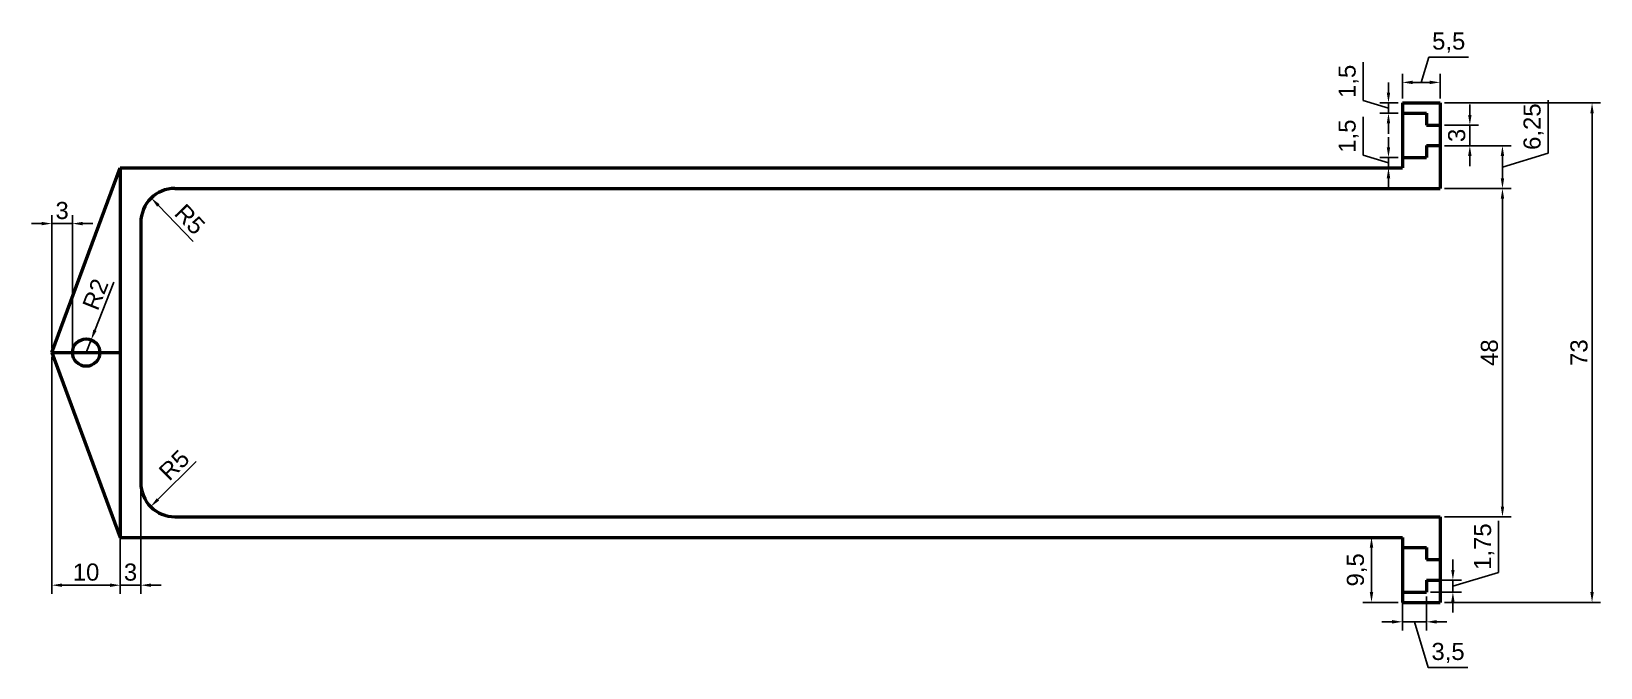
# Model space of a CAD drawing. Header units: millimetres. Extents: x -12 to 217, y -37 to 56.
import ezdxf

# ---------------------------------------------------------------- set-up
doc = ezdxf.new("R2010")
doc.units = ezdxf.units.MM
doc.header["$MEASUREMENT"] = 0
doc.layers.get('0').update_dxf_attribs({"color": 3, "lineweight": 50})
doc.layers.add('cotas', color=7, linetype='Continuous', lineweight=15)
doc.styles.get("Standard").update_dxf_attribs({"font": 'Arial.ttf'})
doc.dimstyles.new('ISO-25', dxfattribs={"dimtxt": 2.5, "dimasz": 1.5, "dimexe": 1.25, "dimexo": 0.625, "dimtad": 1, "dimdec": 3, "dimtxsty": 'Standard', "dimcen": 0, "dimadec": 1, "dimazin": 0, "dimtfac": 1, "dimtdec": 3, "dimtmove": 0, "dimatfit": 3, "dimfxl": 1, "dimarcsym": 0})

# ---------------------------------------------------------------- blocks, each defined once
blk = doc.blocks.new('*D10')
at = {"layer": 'cotas', "color": 0, "lineweight": -2, "transparency": 16777216}
for p, q in [((182.51, 46.28), (182.51, 51.87)), ((186.2, 47.42), (186.2, 48.92)), ((186.2, 45.17), (182.51, 46.28)), ((187.62, 45.92), (184.95, 45.92)), ((186.2, 45.92), (186.2, 44.42)), ((186.2, 45.92), (186.2, 44.42)), ((187.62, 44.42), (184.95, 44.42)), ((186.2, 42.92), (186.2, 41.42))]:
    blk.add_line(p, q, dxfattribs=at)
at = {"layer": 'cotas', "color": 0, "transparency": 16777216}
for points in [[(185.95, 47.42), (186.45, 47.42), (186.2, 45.92)], [(185.95, 42.92), (186.45, 42.92), (186.2, 44.42)]]:
    blk.add_solid(points, dxfattribs=at)
at = {"layer": 'Defpoints', "color": 0, "transparency": 16777216}
for p in [(188.24, 45.92), (186.2, 44.42), (188.24, 44.42)]:
    blk.add_point(p, dxfattribs=at)
at = {"layer": 'cotas', "color": 0, "transparency": 16777216, "insert": (180.38, 49.07), "char_height": 2.5, "attachment_point": 5, "rotation": 90}
blk.add_mtext('1,5', dxfattribs=at)
blk = doc.blocks.new('*D11')
at = {"layer": 'cotas', "color": 0, "lineweight": -2, "transparency": 16777216}
for p, q in [((198.1, 44.17), (198.1, 45.67)), ((194.37, 42.67), (199.35, 42.67)), ((198.1, 42.67), (198.1, 39.67)), ((194.37, 39.67), (199.35, 39.67)), ((198.1, 38.17), (198.1, 36.67))]:
    blk.add_line(p, q, dxfattribs=at)
at = {"layer": 'cotas', "color": 0, "transparency": 16777216}
for points in [[(197.85, 44.17), (198.35, 44.17), (198.1, 42.67)], [(197.85, 38.17), (198.35, 38.17), (198.1, 39.67)]]:
    blk.add_solid(points, dxfattribs=at)
at = {"layer": 'Defpoints', "color": 0, "transparency": 16777216}
for p in [(193.74, 42.67), (193.74, 39.67), (198.1, 39.67)]:
    blk.add_point(p, dxfattribs=at)
at = {"layer": 'cotas', "color": 0, "transparency": 16777216, "insert": (196.19, 41.17), "char_height": 2.5, "attachment_point": 5, "rotation": 90}
blk.add_mtext('3', dxfattribs=at)
blk = doc.blocks.new('*D12')
at = {"layer": 'cotas', "color": 0, "lineweight": -2, "transparency": 16777216}
for p, q in [((209.56, 38.56), (209.56, 46.33)), ((194.37, 39.67), (204.12, 39.67)), ((202.87, 36.55), (209.56, 38.56)), ((202.87, 34.92), (202.87, 38.17)), ((194.37, 33.42), (204.12, 33.42))]:
    blk.add_line(p, q, dxfattribs=at)
at = {"layer": 'cotas', "color": 0, "transparency": 16777216}
for points in [[(202.62, 38.17), (203.12, 38.17), (202.87, 39.67)], [(202.62, 34.92), (203.12, 34.92), (202.87, 33.42)]]:
    blk.add_solid(points, dxfattribs=at)
at = {"layer": 'Defpoints', "color": 0, "transparency": 16777216}
for p in [(193.74, 39.67), (202.87, 39.67), (193.74, 33.42)]:
    blk.add_point(p, dxfattribs=at)
at = {"layer": 'cotas', "color": 0, "transparency": 16777216, "insert": (207.43, 42.45), "char_height": 2.5, "attachment_point": 5, "rotation": 90}
blk.add_mtext('6,25', dxfattribs=at)
blk = doc.blocks.new('*D13')
at = {"layer": 'cotas', "color": 0, "lineweight": -2, "transparency": 16777216}
for p, q in [((190.99, 48.92), (192.1, 52.61)), ((192.1, 52.61), (197.92, 52.61)), ((188.24, 46.55), (188.24, 50.17)), ((189.74, 48.92), (192.24, 48.92)), ((193.74, 46.55), (193.74, 50.17))]:
    blk.add_line(p, q, dxfattribs=at)
at = {"layer": 'cotas', "color": 0, "transparency": 16777216}
for points in [[(189.74, 49.17), (189.74, 48.67), (188.24, 48.92)], [(192.24, 49.17), (192.24, 48.67), (193.74, 48.92)]]:
    blk.add_solid(points, dxfattribs=at)
at = {"layer": 'Defpoints', "color": 0, "transparency": 16777216}
for p in [(193.74, 48.92), (188.24, 45.92), (193.74, 45.92)]:
    blk.add_point(p, dxfattribs=at)
at = {"layer": 'cotas', "color": 0, "transparency": 16777216, "insert": (195.01, 54.73), "char_height": 2.5, "attachment_point": 5}
blk.add_mtext('5,5', dxfattribs=at)
blk = doc.blocks.new('*D14')
at = {"layer": 'cotas', "color": 0, "lineweight": -2, "transparency": 16777216}
for p, q in [((188.24, -26.2), (188.24, -31.17)), ((191.74, -26.2), (191.74, -31.17)), ((186.74, -29.92), (185.24, -29.92)), ((188.24, -29.92), (191.74, -29.92)), ((188.24, -29.92), (191.74, -29.92)), ((189.99, -29.92), (192, -36.61)), ((193.24, -29.92), (194.74, -29.92)), ((192, -36.61), (197.82, -36.61))]:
    blk.add_line(p, q, dxfattribs=at)
at = {"layer": 'cotas', "color": 0, "transparency": 16777216}
for points in [[(186.74, -29.67), (186.74, -30.17), (188.24, -29.92)], [(193.24, -29.67), (193.24, -30.17), (191.74, -29.92)]]:
    blk.add_solid(points, dxfattribs=at)
at = {"layer": 'Defpoints', "color": 0, "transparency": 16777216}
for p in [(188.24, -25.58), (191.74, -25.58), (191.74, -29.92)]:
    blk.add_point(p, dxfattribs=at)
at = {"layer": 'cotas', "color": 0, "transparency": 16777216, "insert": (194.91, -34.48), "char_height": 2.5, "attachment_point": 5}
blk.add_mtext('3,5', dxfattribs=at)
blk = doc.blocks.new('*D15')
at = {"layer": 'cotas', "color": 0, "lineweight": -2, "transparency": 16777216}
for p, q in [((187.62, -17.58), (182.47, -17.58)), ((183.72, -25.58), (183.72, -19.08)), ((187.62, -27.08), (182.47, -27.08))]:
    blk.add_line(p, q, dxfattribs=at)
at = {"layer": 'cotas', "color": 0, "transparency": 16777216}
for points in [[(183.47, -19.08), (183.97, -19.08), (183.72, -17.58)], [(183.47, -25.58), (183.97, -25.58), (183.72, -27.08)]]:
    blk.add_solid(points, dxfattribs=at)
at = {"layer": 'Defpoints', "color": 0, "transparency": 16777216}
for p in [(183.72, -17.58), (188.24, -17.58), (188.24, -27.08)]:
    blk.add_point(p, dxfattribs=at)
at = {"layer": 'cotas', "color": 0, "transparency": 16777216, "insert": (181.59, -22.33), "char_height": 2.5, "attachment_point": 5, "rotation": 90}
blk.add_mtext('9,5', dxfattribs=at)
blk = doc.blocks.new('*D16')
at = {"layer": 'cotas', "color": 0, "lineweight": -2, "transparency": 16777216}
for p, q in [((182.51, 38.28), (182.51, 43.87)), ((186.2, 39.42), (186.2, 40.92)), ((186.2, 37.17), (182.51, 38.28)), ((187.62, 37.92), (184.95, 37.92)), ((186.2, 36.42), (186.2, 37.92)), ((186.2, 36.42), (186.2, 37.92)), ((187.62, 36.42), (184.95, 36.42)), ((186.2, 34.92), (186.2, 33.42))]:
    blk.add_line(p, q, dxfattribs=at)
at = {"layer": 'cotas', "color": 0, "transparency": 16777216}
for points in [[(185.95, 39.42), (186.45, 39.42), (186.2, 37.92)], [(185.95, 34.92), (186.45, 34.92), (186.2, 36.42)]]:
    blk.add_solid(points, dxfattribs=at)
at = {"layer": 'Defpoints', "color": 0, "transparency": 16777216}
for p in [(186.2, 37.92), (188.24, 37.92), (188.24, 36.42)]:
    blk.add_point(p, dxfattribs=at)
at = {"layer": 'cotas', "color": 0, "transparency": 16777216, "insert": (180.38, 41.07), "char_height": 2.5, "attachment_point": 5, "rotation": 90}
blk.add_mtext('1,5', dxfattribs=at)
blk = doc.blocks.new('*D17')
at = {"layer": 'cotas', "color": 0, "lineweight": -2, "transparency": 16777216}
for p, q in [((202.31, -22.69), (202.31, -15.17)), ((195.62, -22.33), (195.62, -20.83)), ((195.62, -24.7), (202.31, -22.69)), ((192.37, -23.83), (196.87, -23.83)), ((195.62, -25.58), (195.62, -23.83)), ((195.62, -25.58), (195.62, -23.83)), ((192.37, -25.58), (196.87, -25.58)), ((195.62, -27.08), (195.62, -28.58))]:
    blk.add_line(p, q, dxfattribs=at)
at = {"layer": 'cotas', "color": 0, "transparency": 16777216}
for points in [[(195.37, -22.33), (195.87, -22.33), (195.62, -23.83)], [(195.37, -27.08), (195.87, -27.08), (195.62, -25.58)]]:
    blk.add_solid(points, dxfattribs=at)
at = {"layer": 'Defpoints', "color": 0, "transparency": 16777216}
for p in [(191.74, -23.83), (195.62, -23.83), (191.74, -25.58)]:
    blk.add_point(p, dxfattribs=at)
at = {"layer": 'cotas', "color": 0, "transparency": 16777216, "insert": (200.19, -18.93), "char_height": 2.5, "attachment_point": 5, "rotation": 90}
blk.add_mtext('1,75', dxfattribs=at)
blk = doc.blocks.new('*D18')
at = {"layer": 'cotas', "color": 0, "lineweight": -2, "transparency": 16777216}
for p, q in [((194.37, 33.42), (204.12, 33.42)), ((202.87, -13.08), (202.87, 31.92)), ((194.37, -14.58), (204.12, -14.58))]:
    blk.add_line(p, q, dxfattribs=at)
at = {"layer": 'cotas', "color": 0, "transparency": 16777216}
for points in [[(202.62, 31.92), (203.12, 31.92), (202.87, 33.42)], [(202.62, -13.08), (203.12, -13.08), (202.87, -14.58)]]:
    blk.add_solid(points, dxfattribs=at)
at = {"layer": 'Defpoints', "color": 0, "transparency": 16777216}
for p in [(193.74, 33.42), (202.87, 33.42), (193.74, -14.58)]:
    blk.add_point(p, dxfattribs=at)
at = {"layer": 'cotas', "color": 0, "transparency": 16777216, "insert": (200.97, 9.42), "char_height": 2.5, "attachment_point": 5, "rotation": 90}
blk.add_mtext('48', dxfattribs=at)
blk = doc.blocks.new('*D19')
at = {"layer": 'cotas', "color": 0, "lineweight": -2, "transparency": 16777216}
for p, q in [((194.37, 45.92), (217.22, 45.92)), ((215.97, -25.58), (215.97, 44.42)), ((194.37, -27.08), (217.22, -27.08))]:
    blk.add_line(p, q, dxfattribs=at)
at = {"layer": 'cotas', "color": 0, "transparency": 16777216}
for points in [[(215.72, 44.42), (216.22, 44.42), (215.97, 45.92)], [(215.72, -25.58), (216.22, -25.58), (215.97, -27.08)]]:
    blk.add_solid(points, dxfattribs=at)
at = {"layer": 'Defpoints', "color": 0, "transparency": 16777216}
for p in [(193.74, 45.92), (215.97, 45.92), (193.74, -27.08)]:
    blk.add_point(p, dxfattribs=at)
at = {"layer": 'cotas', "color": 0, "transparency": 16777216, "insert": (214.07, 9.42), "char_height": 2.5, "attachment_point": 5, "rotation": 90}
blk.add_mtext('73', dxfattribs=at)
blk = doc.blocks.new('*D20')
at = {"layer": 'cotas', "color": 0, "lineweight": -2, "transparency": 16777216}
blk.add_line((11.41, 25.67), (6.31, 30.94), dxfattribs=at)
at = {"layer": 'cotas', "color": 0, "transparency": 16777216}
blk.add_solid([(6.49, 31.11), (6.13, 30.76), (5.27, 32.02)], dxfattribs=at)
at = {"layer": 'Defpoints', "color": 0, "transparency": 16777216}
for p in [(5.27, 32.02), (8.74, 28.42)]:
    blk.add_point(p, dxfattribs=at)
at = {"layer": 'cotas', "color": 0, "transparency": 16777216, "insert": (10.93, 28.9), "char_height": 2.5, "attachment_point": 5, "rotation": 314.0857}
blk.add_mtext('R5', dxfattribs=at)
blk = doc.blocks.new('*D21')
at = {"layer": 'cotas', "color": 0, "lineweight": -2, "transparency": 16777216}
blk.add_line((11.85, -6.51), (6.25, -12.03), dxfattribs=at)
at = {"layer": 'cotas', "color": 0, "transparency": 16777216}
blk.add_solid([(6.08, -11.86), (6.43, -12.21), (5.19, -13.09)], dxfattribs=at)
at = {"layer": 'Defpoints', "color": 0, "transparency": 16777216}
for p in [(8.74, -9.58), (5.19, -13.09)]:
    blk.add_point(p, dxfattribs=at)
at = {"layer": 'cotas', "color": 0, "transparency": 16777216, "insert": (8.63, -7.02), "char_height": 2.5, "attachment_point": 5, "rotation": 44.6231}
blk.add_mtext('R5', dxfattribs=at)
blk = doc.blocks.new('*D22')
at = {"layer": 'cotas', "color": 0, "lineweight": -2, "transparency": 16777216}
for p, q in [((-0.18, 19.7), (-2.97, 12.68)), ((-4.26, 9.42), (-3.52, 11.28))]:
    blk.add_line(p, q, dxfattribs=at)
at = {"layer": 'cotas', "color": 0, "transparency": 16777216}
blk.add_solid([(-3.2, 12.77), (-2.73, 12.59), (-3.52, 11.28)], dxfattribs=at)
at = {"layer": 'Defpoints', "color": 0, "transparency": 16777216}
for p in [(-4.26, 9.42), (-3.52, 11.28)]:
    blk.add_point(p, dxfattribs=at)
at = {"layer": 'cotas', "color": 0, "transparency": 16777216, "insert": (-2.9, 17.95), "char_height": 2.5, "attachment_point": 5, "rotation": 68.3836}
blk.add_mtext('R2', dxfattribs=at)
blk = doc.blocks.new('*D23')
at = {"layer": 'cotas', "color": 0, "lineweight": -2, "transparency": 16777216}
for p, q in [((-9.26, 8.8), (-9.26, -25.82)), ((0.74, 8.8), (0.74, -25.82)), ((-0.76, -24.57), (-7.76, -24.57))]:
    blk.add_line(p, q, dxfattribs=at)
at = {"layer": 'cotas', "color": 0, "transparency": 16777216}
for points in [[(-7.76, -24.32), (-7.76, -24.82), (-9.26, -24.57)], [(-0.76, -24.32), (-0.76, -24.82), (0.74, -24.57)]]:
    blk.add_solid(points, dxfattribs=at)
at = {"layer": 'Defpoints', "color": 0, "transparency": 16777216}
for p in [(-9.26, 9.42), (0.74, 9.42), (-9.26, -24.57)]:
    blk.add_point(p, dxfattribs=at)
at = {"layer": 'cotas', "color": 0, "transparency": 16777216, "insert": (-4.26, -22.67), "char_height": 2.5, "attachment_point": 5}
blk.add_mtext('10', dxfattribs=at)
blk = doc.blocks.new('*D24')
at = {"layer": 'cotas', "color": 0, "lineweight": -2, "transparency": 16777216}
for p, q in [((-10.76, 28.28), (-12.26, 28.28)), ((-9.26, 10.05), (-9.26, 29.53)), ((-6.26, 28.28), (-9.26, 28.28)), ((-6.26, 10.05), (-6.26, 29.53)), ((-4.76, 28.28), (-3.26, 28.28))]:
    blk.add_line(p, q, dxfattribs=at)
at = {"layer": 'cotas', "color": 0, "transparency": 16777216}
for points in [[(-10.76, 28.53), (-10.76, 28.03), (-9.26, 28.28)], [(-4.76, 28.53), (-4.76, 28.03), (-6.26, 28.28)]]:
    blk.add_solid(points, dxfattribs=at)
at = {"layer": 'Defpoints', "color": 0, "transparency": 16777216}
for p in [(-9.26, 28.28), (-9.26, 9.42), (-6.26, 9.42)]:
    blk.add_point(p, dxfattribs=at)
at = {"layer": 'cotas', "color": 0, "transparency": 16777216, "insert": (-7.76, 30.18), "char_height": 2.5, "attachment_point": 5}
blk.add_mtext('3', dxfattribs=at)
blk = doc.blocks.new('*D25')
at = {"layer": 'cotas', "color": 0, "lineweight": -2, "transparency": 16777216}
for p, q in [((0.74, 8.8), (0.74, -25.82)), ((3.74, 8.8), (3.74, -25.82)), ((-0.76, -24.57), (-2.26, -24.57)), ((0.74, -24.57), (3.74, -24.57)), ((5.24, -24.57), (6.74, -24.57))]:
    blk.add_line(p, q, dxfattribs=at)
at = {"layer": 'cotas', "color": 0, "transparency": 16777216}
for points in [[(-0.76, -24.32), (-0.76, -24.82), (0.74, -24.57)], [(5.24, -24.32), (5.24, -24.82), (3.74, -24.57)]]:
    blk.add_solid(points, dxfattribs=at)
at = {"layer": 'Defpoints', "color": 0, "transparency": 16777216}
for p in [(0.74, 9.42), (3.74, 9.42), (3.74, -24.57)]:
    blk.add_point(p, dxfattribs=at)
at = {"layer": 'cotas', "color": 0, "transparency": 16777216, "insert": (2.24, -22.67), "char_height": 2.5, "attachment_point": 5}
blk.add_mtext('3', dxfattribs=at)

msp = doc.modelspace()

# ---------------------------------------------------------------- linework, layer by layer
for p, q in [((188.2441, 45.9241), (193.7441, 45.9241)), ((188.2441, 45.9241), (188.2441, 36.4241)), ((193.7441, 45.9241), (193.7441, 33.4241)), ((188.2441, 44.4241), (191.7441, 44.4241)), ((191.7441, 44.4241), (191.7441, 42.6741)), ((191.7441, 42.6741), (193.7441, 42.6741)), ((191.7441, 39.6741), (193.7441, 39.6741)), ((191.7441, 39.6741), (191.7441, 37.9241)), ((188.2441, 37.9241), (191.7441, 37.9241)), ((-9.2559, 9.4241), (0.7441, 36.4241)), ((0.7441, 36.4241), (0.7441, -17.5759)), ((0.7441, 36.4241), (188.2441, 36.4241)), ((8.7441, 33.4241), (193.7441, 33.4241)), ((3.7441, 28.4241), (3.7441, -9.5759)), ((-9.2559, 9.4241), (0.7441, -17.5759)), ((-9.2559, 9.4241), (0.7441, 9.4241)), ((8.7441, -14.5759), (193.7441, -14.5759)), ((193.7441, -14.5759), (193.7441, -27.0759)), ((0.7441, -17.5759), (188.2441, -17.5759)), ((188.2441, -17.5759), (188.2441, -27.0759)), ((188.2441, -19.0759), (191.7441, -19.0759)), ((191.7441, -19.0759), (191.7441, -20.8259)), ((191.7441, -20.8259), (193.7441, -20.8259)), ((191.7441, -23.8259), (193.7441, -23.8259)), ((191.7441, -23.8259), (191.7441, -25.5759)), ((188.2441, -25.5759), (191.7441, -25.5759)), ((188.2441, -27.0759), (193.7441, -27.0759))]:
    msp.add_line(p, q)
msp.add_circle((-4.2559, 9.4241), 2)
for centre, start, end in [((8.7441, 28.4241), 90, 180), ((8.7441, -9.5759), 180, 270)]:
    msp.add_arc(centre, 5, start, end)

# ---------------------------------------------------------------- dimensions: what is measured, and where the dimension line sits
at = {"layer": 'cotas'}
for base, p1, p2, picture, middle in [((193.7441, 48.9231), (188.2441, 45.9241), (193.7441, 45.9241), '*D13', (192.7245, 54.7301)), ((-9.2559, 28.2788), (-6.2559, 9.4241), (-9.2559, 9.4241), '*D24', (-7.7559, 30.1811)), ((-9.2559, -24.5726), (0.7441, 9.4241), (-9.2559, 9.4241), '*D23', (-4.2559, -22.6711)), ((3.7441, -24.5726), (0.7441, 9.4241), (3.7441, 9.4241), '*D25', (2.2441, -22.6703)), ((191.7441, -29.9165), (188.2441, -25.5759), (191.7441, -25.5759), '*D14', (192.6274, -34.4838))]:
    dim = msp.add_linear_dim(base=base, p1=p1, p2=p2, dimstyle='ISO-25', override={"dimtmove": 1}, dxfattribs=at)
    dim.commit()
    dim.dimension.update_dxf_attribs({"geometry": picture, "text_midpoint": middle})
for base, p1, p2, picture, middle in [((186.1975, 44.4241), (188.2441, 45.9241), (188.2441, 44.4241), '*D10', (180.3802, 46.9061)), ((202.8669, 39.6741), (193.7441, 33.4241), (193.7441, 39.6741), '*D12', (207.4342, 39.1825)), ((215.9729, 45.9241), (193.7441, -27.0759), (193.7441, 45.9241), '*D19', (214.0707, 9.4241)), ((186.1975, 37.9241), (188.2441, 36.4241), (188.2441, 37.9241), '*D16', (180.3802, 38.9061)), ((198.0956, 39.6741), (193.7441, 42.6741), (193.7441, 39.6741), '*D11', (196.1933, 41.1741)), ((202.8669, 33.4241), (193.7441, -14.5759), (193.7441, 33.4241), '*D18', (200.9655, 9.4241)), ((195.6193, -23.8259), (191.7441, -25.5759), (191.7441, -23.8259), '*D17', (200.1866, -22.0675)), ((183.7212, -17.5759), (188.2441, -27.0759), (188.2441, -17.5759), '*D15', (181.5938, -22.3259))]:
    dim = msp.add_linear_dim(base=base, p1=p1, p2=p2, angle=90, dimstyle='ISO-25', override={"dimtmove": 1}, dxfattribs=at)
    dim.commit()
    dim.dimension.update_dxf_attribs({"geometry": picture, "text_midpoint": middle})
for center, mpoint, picture, middle in [((8.7441, 28.4241), (5.2654, 32.0156), '*D20', (9.5647, 27.5769)), ((-4.2559, 9.4241), (-3.5192, 11.2835), '*D22', (-1.1518, 17.2578)), ((8.7441, -9.5759), (5.1853, -13.0881), '*D21', (9.9664, -8.3695))]:
    dim = msp.add_radius_dim(center=center, mpoint=mpoint, dimstyle='ISO-25', override={"dimtmove": 1}, dxfattribs=at)
    dim.commit()
    dim.dimension.update_dxf_attribs({"geometry": picture, "text_midpoint": middle, "dimtype": 164})

doc.saveas('drawing.dxf')
